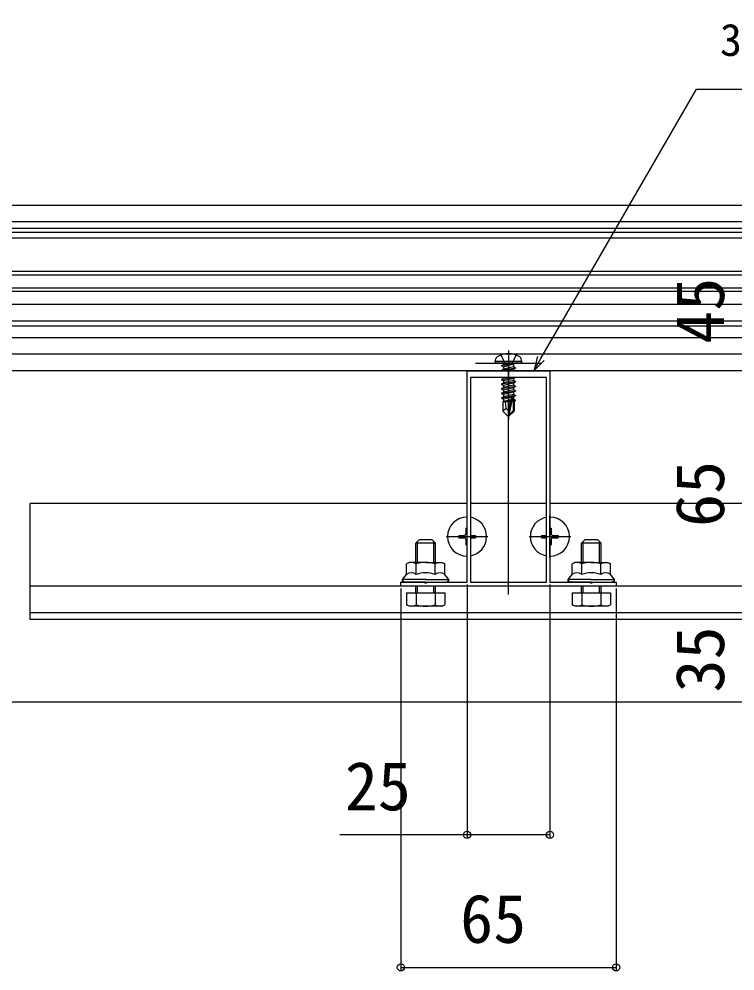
# Model space of a CAD drawing. Units: millimetres, scale not verified. Extents: x -875 to 875, y -1304 to 1296.
# Drawn here: x -425.3 to -209.1, y 140 to 427.3 of the extents above; entities that cross this region are included whole.
import ezdxf
from ezdxf.enums import TextEntityAlignment as Align

# ---------------------------------------------------------------- set-up
doc = ezdxf.new("R2010")
doc.units = ezdxf.units.MM
doc.header["$LTSCALE"] = 8
for name, color, linetype in [('0-2_YKK_11', 7, 'Continuous'), ('0-3_YKK_12', 2, 'Continuous'), ('0-4_YKK_13', 4, 'Continuous'), ('0-5_YKK_D', 6, 'Continuous')]:
    doc.layers.add(name, color=color, linetype=linetype)
doc.styles.add('ＭＳ ゴシック', font='')
doc.styles.get('ＭＳ ゴシック').set_extended_font_data('MS Gothic')

msp = doc.modelspace()

# ---------------------------------------------------------------- linework, layer by layer
at = {"layer": '0-2_YKK_11'}
for points in [[(-245, 256.103), (-310, 256.103), (-310, 257.303), (-302.958, 257.303), (-302.775, 257.183), (-302.225, 257.183), (-302.042, 257.303), (-290, 257.303), (-290, 321.103), (-277.958, 321.103), (-277.775, 320.983), (-277.225, 320.983), (-277.042, 321.103), (-265, 321.103), (-265, 257.303), (-252.958, 257.303), (-252.775, 257.183), (-252.225, 257.183), (-252.042, 257.303), (-245, 257.303)], [(-289, 319.103), (-289, 257.303), (-266, 257.303), (-266, 319.103)]]:
    msp.add_lwpolyline(points, close=True, dxfattribs=at)
at = {"layer": '0-3_YKK_12'}
for p, q in [((-819.193, 371.103), (735, 371.103)), ((10, 366.103), (-533.982, 366.103)), ((-7.5, 364.103), (-533.355, 364.103)), ((-7.5, 362.903), (-533.144, 362.903)), ((-18.959, 361.103), (-532.826, 361.103)), ((-7.5, 349.983), (-547.5, 349.983)), ((-7.5, 345.103), (-547.5, 345.103)), ((-7.5, 334.603), (-547.5, 334.603)), ((-277.5, 253.603), (-277.5, 323.603)), ((-7.5, 321.103), (-547.5, 321.103)), ((-290, 281.103), (-421.974, 281.103)), ((-421.974, 246.103), (-421.974, 281.103)), ((-266, 281.103), (-289, 281.103)), ((-132.5, 281.103), (-265, 281.103)), ((-132.5, 256.103), (-421.974, 256.103)), ((-132.5, 248.103), (-421.974, 248.103)), ((-132.5, 246.103), (-421.974, 246.103))]:
    msp.add_line(p, q, dxfattribs=at)
msp.add_lwpolyline([(10, 221.103), (-69.093, 221.103), (-485.407, 221.103), (-565, 221.103)], dxfattribs=at)
at = {"layer": '0-4_YKK_13'}
for p, q in [((-7.5, 351.103), (-547.5, 351.103)), ((-7.5, 346.103), (-547.5, 346.103)), ((-7.5, 341.103), (-547.5, 341.103)), ((-7.5, 336.103), (-547.5, 336.103)), ((-7.5, 331.103), (-547.5, 331.103)), ((-7.5, 326.103), (-547.5, 326.103)), ((-281.5, 323.903), (-281.359, 324.705)), ((-277.5, 327.303), (-277.5, 306.403)), ((-273.5, 323.903), (-273.641, 324.705)), ((-287.5, 323.403), (-267.5, 323.403)), ((-273.5, 323.903), (-281.5, 323.903)), ((-281.5, 323.903), (-281.412, 323.403)), ((-273.588, 323.403), (-281.412, 323.403)), ((-279.6, 322.753), (-276, 323.353)), ((-276, 323.253), (-279.6, 322.653)), ((-279.6, 322.753), (-279.05, 323.07)), ((-279.6, 322.753), (-279.6, 322.653)), ((-279.6, 322.753), (-279.6, 322.653)), ((-279.6, 322.653), (-279.05, 322.335)), ((-279.6, 321.353), (-275.4, 322.053)), ((-275.4, 321.953), (-279.6, 321.253)), ((-276, 323.353), (-279.05, 323.07)), ((-279.05, 322.335), (-276, 323.253)), ((-279.05, 323.203), (-279.05, 323.07)), ((-275.95, 322.37), (-279.05, 321.67)), ((-279.05, 322.335), (-279.05, 321.67)), ((-276, 323.353), (-276, 323.253)), ((-275.95, 323.203), (-275.95, 322.37)), ((-275.4, 322.053), (-275.95, 322.37)), ((-275.4, 321.953), (-275.95, 321.635)), ((-275.4, 322.053), (-275.4, 321.953)), ((-273.5, 323.903), (-273.588, 323.403)), ((-7.5, 321.103), (-547.5, 321.103)), ((-279.6, 321.353), (-279.05, 321.67)), ((-279.6, 321.353), (-279.6, 321.253)), ((-279.6, 321.253), (-279.34, 321.103)), ((-275.701, 319.103), (-279.6, 318.453)), ((-279.6, 318.553), (-276.301, 319.103)), ((-279.6, 318.553), (-279.05, 318.87)), ((-278.021, 319.103), (-279.05, 318.87)), ((-279.05, 319.103), (-279.05, 318.87)), ((-275.95, 321.635), (-278.309, 321.103)), ((-275.95, 321.635), (-275.95, 321.103)), ((-279.6, 318.553), (-279.6, 318.453)), ((-279.6, 318.453), (-279.05, 318.135)), ((-279.6, 317.153), (-275.4, 317.853)), ((-275.4, 317.753), (-279.6, 317.053)), ((-279.6, 317.153), (-279.05, 317.47)), ((-279.6, 317.153), (-279.6, 317.053)), ((-279.6, 317.053), (-279.05, 316.735)), ((-279.6, 315.753), (-275.4, 316.453)), ((-275.4, 316.353), (-279.6, 315.653)), ((-279.6, 315.753), (-279.05, 316.07)), ((-275.95, 318.17), (-279.05, 317.47)), ((-279.05, 318.135), (-279.05, 317.47)), ((-275.95, 316.77), (-279.05, 316.07)), ((-279.05, 316.735), (-279.05, 316.07)), ((-275.95, 318.835), (-275.95, 318.17)), ((-275.4, 317.853), (-275.95, 318.17)), ((-275.95, 317.435), (-275.95, 316.77)), ((-275.4, 316.453), (-275.95, 316.77)), ((-275.95, 316.035), (-275.95, 315.37)), ((-275.4, 317.853), (-275.4, 317.753)), ((-275.4, 316.453), (-275.4, 316.353)), ((-279.6, 315.753), (-279.6, 315.653)), ((-279.6, 315.653), (-279.05, 315.335)), ((-279.6, 314.353), (-275.4, 315.053)), ((-275.4, 314.953), (-279.6, 314.253)), ((-279.6, 314.353), (-279.05, 314.67)), ((-279.6, 314.353), (-279.6, 314.253)), ((-279.6, 314.253), (-279.05, 313.935)), ((-279.6, 312.953), (-276.574, 313.457)), ((-276.602, 313.353), (-279.6, 312.853)), ((-279.6, 312.953), (-279.05, 313.27)), ((-275.95, 315.37), (-279.05, 314.67)), ((-279.05, 315.335), (-279.05, 314.67)), ((-275.95, 313.97), (-279.05, 313.27)), ((-279.05, 313.935), (-279.05, 313.27)), ((-276.59, 313.41), (-277.5, 309.024)), ((-276.168, 313.525), (-277.35, 307.827)), ((-276.168, 313.525), (-275.4, 313.653)), ((-275.4, 313.553), (-276.113, 313.434)), ((-276.1, 313.355), (-276.1, 309.077)), ((-275.4, 315.053), (-275.95, 315.37)), ((-275.95, 314.635), (-275.95, 313.97)), ((-275.4, 313.653), (-275.95, 313.97)), ((-275.95, 313.235), (-275.95, 312.57)), ((-275.4, 315.053), (-275.4, 314.953)), ((-275.4, 313.653), (-275.4, 313.553)), ((-279.6, 312.953), (-279.6, 312.853)), ((-279.6, 312.853), (-279.05, 312.535)), ((-279.2, 311.803), (-279.05, 311.87)), ((-279.2, 311.803), (-279.2, 308.953)), ((-276.924, 311.803), (-279.2, 311.803)), ((-276.66, 313.075), (-279.05, 312.535)), ((-279.05, 312.535), (-279.05, 311.87)), ((-276.805, 312.378), (-279.05, 311.87)), ((-276.865, 312.086), (-278.583, 311.803)), ((-276.92, 311.819), (-277.004, 311.803)), ((-275.95, 312.57), (-276.103, 312.536)), ((-275.5, 312.311), (-276.1, 312.212)), ((-275.5, 312.095), (-276.1, 311.979)), ((-275.8, 311.803), (-276.1, 311.803)), ((-275.5, 312.311), (-275.95, 312.57)), ((-275.5, 312.095), (-275.8, 311.922)), ((-275.8, 311.922), (-275.8, 308.953)), ((-275.5, 312.311), (-275.5, 312.095)), ((-278.243, 309.756), (-279.2, 308.953)), ((-277.65, 307.403), (-279.2, 308.953)), ((-277.5, 309.024), (-277.65, 307.403)), ((-277.65, 307.403), (-277.35, 307.403)), ((-277.5, 309.024), (-277.5, 307.403)), ((-276.1, 309.077), (-277.35, 307.827)), ((-277.35, 307.403), (-275.8, 308.953)), ((-277.35, 307.827), (-277.35, 307.403)), ((-275.8, 308.953), (-276.1, 309.077)), ((-290, 264.803), (-290, 277.403)), ((-265, 264.803), (-265, 277.403)), ((-290.35, 273.603), (-290, 273.603)), ((-290.35, 273.603), (-290.35, 271.953)), ((-265, 273.603), (-264.65, 273.603)), ((-264.65, 273.603), (-264.65, 271.953)), ((-296.3, 271.103), (-283.7, 271.103)), ((-292.5, 271.453), (-292.5, 270.753)), ((-292.5, 271.453), (-290.85, 271.453)), ((-292.5, 270.753), (-290.85, 270.753)), ((-290.35, 270.253), (-290.35, 268.603)), ((-289, 271.453), (-287.5, 271.453)), ((-289, 270.753), (-287.5, 270.753)), ((-287.5, 271.453), (-287.5, 270.753)), ((-271.3, 271.103), (-258.7, 271.103)), ((-267.5, 271.453), (-267.5, 270.753)), ((-267.5, 271.453), (-266, 271.453)), ((-267.5, 270.753), (-266, 270.753)), ((-264.65, 270.253), (-264.65, 268.603)), ((-264.15, 271.453), (-262.5, 271.453)), ((-264.15, 270.753), (-262.5, 270.753)), ((-262.5, 271.453), (-262.5, 270.753)), ((-299.5, 269.103), (-305.5, 269.103)), ((-304.96, 263.303), (-304.96, 269.643)), ((-300.04, 263.303), (-300.04, 269.643)), ((-290.35, 268.603), (-290, 268.603)), ((-265, 268.603), (-264.65, 268.603)), ((-249.5, 269.103), (-255.5, 269.103)), ((-254.96, 263.303), (-254.96, 269.643)), ((-250.04, 263.303), (-250.04, 269.643)), ((-307.5, 263.303), (-308.274, 262.856)), ((-308.274, 259.703), (-308.274, 262.856)), ((-302.5, 263.303), (-307.5, 263.303)), ((-305.387, 259.703), (-305.387, 262.856)), ((-302.5, 263.303), (-297.5, 263.303)), ((-299.613, 259.703), (-299.613, 262.856)), ((-297.5, 263.303), (-296.726, 262.856)), ((-296.726, 259.703), (-296.726, 262.856)), ((-257.5, 263.303), (-258.274, 262.856)), ((-258.274, 259.703), (-258.274, 262.856)), ((-252.5, 263.303), (-257.5, 263.303)), ((-255.387, 259.703), (-255.387, 262.856)), ((-252.5, 263.303), (-247.5, 263.303)), ((-249.613, 259.703), (-249.613, 262.856)), ((-247.5, 263.303), (-246.726, 262.856)), ((-246.726, 259.703), (-246.726, 262.856)), ((-309.5, 257.303), (-309.5, 258.103)), ((-302.5, 257.303), (-309.5, 257.303)), ((-305.5, 254.103), (-305.5, 256.103)), ((-304.96, 254.103), (-304.96, 256.103)), ((-302.5, 257.303), (-295.5, 257.303)), ((-300.04, 254.103), (-300.04, 256.103)), ((-299.5, 254.103), (-299.5, 256.103)), ((-295.5, 257.303), (-295.5, 258.103)), ((-259.5, 257.303), (-259.5, 258.103)), ((-252.5, 257.303), (-259.5, 257.303)), ((-255.5, 254.103), (-255.5, 256.103)), ((-254.96, 254.103), (-254.96, 256.103)), ((-252.5, 257.303), (-245.5, 257.303)), ((-250.04, 254.103), (-250.04, 256.103)), ((-249.5, 254.103), (-249.5, 256.103)), ((-245.5, 257.303), (-245.5, 258.103)), ((-308.274, 254.103), (-308.274, 250.549)), ((-305.387, 254.103), (-305.387, 250.549)), ((-299.613, 254.103), (-299.613, 250.549)), ((-258.274, 254.103), (-258.274, 250.549)), ((-255.387, 254.103), (-255.387, 250.549)), ((-249.613, 254.103), (-249.613, 250.549)), ((-307.5, 250.103), (-308.274, 250.549)), ((-297.5, 250.103), (-307.5, 250.103)), ((-297.5, 250.103), (-296.726, 250.549)), ((-257.5, 250.103), (-258.274, 250.549)), ((-247.5, 250.103), (-257.5, 250.103)), ((-247.5, 250.103), (-246.726, 250.549))]:
    msp.add_line(p, q, dxfattribs=at)
for points in [[(-279.8, 325.882), (-278.645, 323.566), (-277.5, 322.957)], [(-275.2, 325.882), (-276.355, 323.566), (-277.5, 322.957)], [(-275.487, 319.103), (-275.95, 318.835), (-279.05, 318.135)], [(-275.4, 317.753), (-275.95, 317.435), (-279.05, 316.735)], [(-275.4, 316.353), (-275.95, 316.035), (-279.05, 315.335)], [(-275.4, 314.953), (-275.95, 314.635), (-279.05, 313.935)], [(-275.4, 313.553), (-275.95, 313.235), (-276.1, 313.202)], [(-277.5, 309.024), (-278.243, 309.756), (-278.4, 311.803)], [(-305.5, 263.303), (-305.5, 269.103), (-304.5, 270.103)], [(-299.5, 263.303), (-299.5, 269.103), (-300.5, 270.103), (-304.5, 270.103)], [(-255.5, 263.303), (-255.5, 269.103), (-254.5, 270.103)], [(-249.5, 263.303), (-249.5, 269.103), (-250.5, 270.103), (-254.5, 270.103)], [(-302.5, 258.103), (-309.5, 258.103), (-308.274, 259.703)], [(-302.5, 258.103), (-295.5, 258.103), (-296.726, 259.703)], [(-252.5, 258.103), (-259.5, 258.103), (-258.274, 259.703)], [(-252.5, 258.103), (-245.5, 258.103), (-246.726, 259.703)], [(-308.274, 254.103), (-296.726, 254.103), (-296.726, 250.549)], [(-258.274, 254.103), (-246.726, 254.103), (-246.726, 250.549)]]:
    msp.add_lwpolyline(points, dxfattribs=at)
for centre, radius, start, end in [((-280.472, 324.549), 0.9, 122.05588, 170), ((-277.5, 319.803), 6.5, 57.94412, 122.05588), ((-274.528, 324.549), 0.9, 10, 57.94412), ((-279.25, 323.203), 0.2, 0, 90), ((-275.75, 323.203), 0.2, 90, 180), ((-276.348, 313.355), 0.248, 0, 167.19096), ((-290, 271.103), 5.9, 90, 270), ((-290, 271.103), 5.9, 279.75826, 80.24174), ((-265, 271.103), 5.9, 99.75826, 260.24174), ((-265, 271.103), 5.9, 270, 90), ((-290.85, 271.953), 0.5, 270, 0), ((-290.85, 270.253), 0.5, 0, 90), ((-264.15, 271.953), 0.5, 180, 270), ((-264.15, 270.253), 0.5, 90, 180), ((-306.83, 260.747), 2.556, 55.61575, 124.38425), ((-302.5, 253.749), 9.553, 90, 107.58795), ((-302.5, 253.749), 9.553, 72.41205, 90), ((-298.17, 260.747), 2.556, 55.61575, 124.38425), ((-256.83, 260.747), 2.556, 55.61575, 124.38425), ((-252.5, 253.749), 9.553, 90, 107.58795), ((-252.5, 253.749), 9.553, 72.41205, 90), ((-248.17, 260.747), 2.556, 55.61575, 124.38425), ((-306.83, 257.594), 2.556, 55.61575, 124.38425), ((-302.5, 250.596), 9.553, 90, 107.58795), ((-302.5, 250.596), 9.553, 72.41205, 90), ((-298.17, 257.594), 2.556, 55.61575, 124.38425), ((-256.83, 257.594), 2.556, 55.61575, 124.38425), ((-252.5, 250.596), 9.553, 90, 107.58795), ((-252.5, 250.596), 9.553, 72.41205, 90), ((-248.17, 257.594), 2.556, 55.61575, 124.38425), ((-306.83, 252.659), 2.556, 235.61575, 304.38425), ((-302.5, 259.656), 9.553, 252.41205, 287.58795), ((-298.17, 252.659), 2.556, 235.61575, 304.38425), ((-256.83, 252.659), 2.556, 235.61575, 304.38425), ((-252.5, 259.656), 9.553, 252.41205, 287.58795), ((-248.17, 252.659), 2.556, 235.61575, 304.38425)]:
    msp.add_arc(centre, radius, start, end, dxfattribs=at)
for centre, start_param, end_param in [((-308, 258.103), 3.1415927, 4.712389), ((-297, 258.103), 4.712389, 6.2831853), ((-258, 258.103), 3.1415927, 4.712389), ((-247, 258.103), 4.712389, 6.2831853)]:
    msp.add_ellipse(centre, major_axis=(1.5, 0), ratio=0.533333, start_param=start_param, end_param=end_param, dxfattribs=at)
at = {"layer": '0-5_YKK_D'}
for p, q in [((-290, 256.603), (-290, 180.103)), ((-265, 256.603), (-265, 180.103)), ((-310, 255.403), (-310, 140.103)), ((-245, 255.403), (-245, 140.103)), ((-310, 141.103), (-245, 141.103))]:
    msp.add_line(p, q, dxfattribs=at)
for points in [[(-269.855, 321.103), (-267.705, 324.827), (-220.78, 406.103), (-97.8, 406.103)], [(-268.703, 325.403), (-269.855, 321.103), (-266.707, 324.251)], [(-265, 181.103), (-290, 181.103), (-328.436, 181.103)]]:
    msp.add_lwpolyline(points, dxfattribs=at)
for centre in [(-290, 181.103), (-265, 181.103), (-310, 141.103), (-245, 141.103)]:
    msp.add_circle(centre, 1.075, dxfattribs=at)

# ---------------------------------------------------------------- texts
at = {"layer": '0-5_YKK_D', "style": 'ＭＳ ゴシック'}
for s, height, p in [('3～4尺の場合', 9.751, (-213.65, 413.204)), ('25', 14.66, (-326.914, 184.103)), ('65', 14.66, (-292.102, 144.103))]:
    msp.add_text(s, height=height, dxfattribs=at).set_placement(p, align=Align.BOTTOM_LEFT)
for s, p in [('45', (-208, 329.285)), ('65', (-208, 274.001)), ('35', (-208, 224.057))]:
    msp.add_text(s, height=14.66, rotation=90, dxfattribs=at).set_placement(p, align=Align.BOTTOM_LEFT)

doc.saveas('drawing.dxf')
